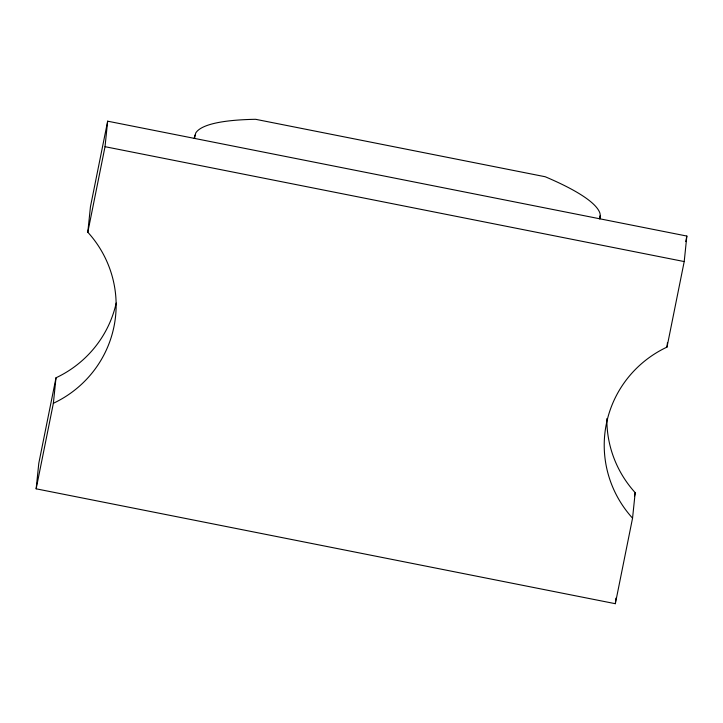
<?xml version="1.0" encoding="UTF-8"?>
<svg xmlns="http://www.w3.org/2000/svg" width="723" height="723" viewBox="0 0 723 723"><rect width="100%" height="100%" fill="white"/><g stroke="black" fill="none" stroke-linecap="round" stroke-linejoin="round"><path stroke-width="1.08" d="M36.15 488.82L53.366 403.289A110.727 109.046 5.9 0 0 87.808 232.219L90.447 206.724L107.664 121.184L686.85 236.06L684.211 261.563L666.995 347.094A110.727 109.046 5.9 0 0 632.553 518.165L615.336 603.696L36.15 488.82L38.789 463.316L56.005 377.786A110.727 109.046 5.9 0 0 116.195 303.064M53.366 403.289L56.005 377.786M87.808 232.219L105.025 146.688L107.664 121.184M194.541 138.418L195.716 133.05A263.109 45.486 11.4 0 1 255.626 119.304L545.214 176.746A263.109 45.486 11.4 0 1 599.936 213.222L600.424 216.123L599.973 218.834L600.316 215.49L599.647 218.807M615.336 603.696L615.906 598.147M632.553 518.165L635.192 492.661A110.727 109.046 5.9 0 1 606.868 418.59M666.995 347.094L667.456 342.666M194.216 138.4L194.885 135.074M634.532 495.951L635.192 492.661M685.747 241.545L686.85 236.06M105.025 146.688L684.211 261.563"/></g></svg>
